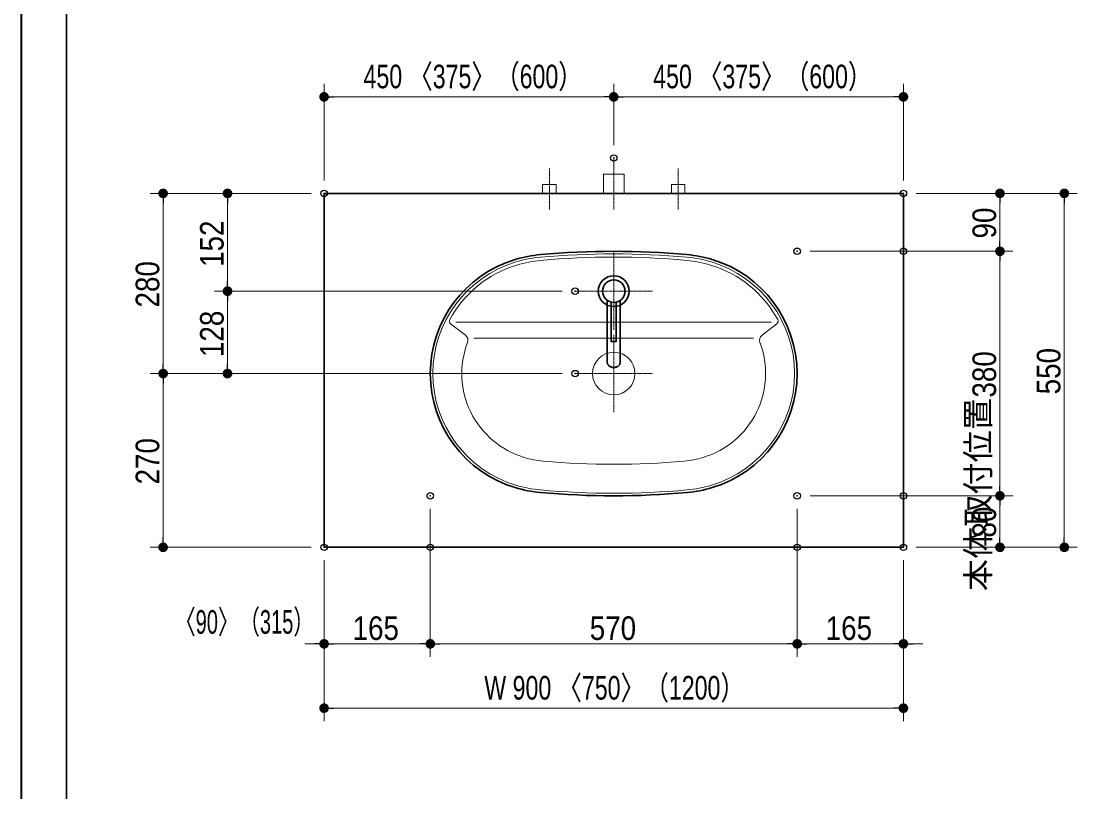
# Model space of a CAD drawing. Units: millimetres, scale not verified. Extents: x -6062 to 6062, y -3045 to 3045.
# Drawn here: x -5788 to -4114, y -799 to 397 of the extents above; entities that cross this region are included whole.
import ezdxf
from ezdxf.enums import TextEntityAlignment as Align

# ---------------------------------------------------------------- set-up
doc = ezdxf.new("R2010")
doc.units = ezdxf.units.MM
doc.header["$LTSCALE"] = 20
doc.header["$PDMODE"] = 32
doc.header["$PDSIZE"] = 10
doc.linetypes.add('USER3', pattern=[2.91, 1.76, -0.4, 0.35, -0.4])
for name, color, linetype, lineweight in [('0-0_1図面枠', 7, 'Continuous', 20), ('0-1_2寸法-1', 7, 'Continuous', 15), ('0-2_0', 7, 'Continuous', 25), ('0-4_2寸法-2', 7, 'Continuous', 15), ('0-7_5ボウル・キャビネット', 7, 'Continuous', 15), ('0-8_4給排水', 7, 'Continuous', 30)]:
    doc.layers.add(name, color=color, linetype=linetype, lineweight=lineweight)
doc.layers.add('0-3_Defpoints', color=7, linetype='Continuous')
doc.styles.add('ＭＳ Ｐゴシック', font='')
doc.styles.get('ＭＳ Ｐゴシック').set_extended_font_data('MS PGothic')

# ---------------------------------------------------------------- blocks, each defined once
blk = doc.blocks.new('グループ-2')
at = {"layer": '0-0_1図面枠', "lineweight": 35}
blk.add_lwpolyline([(-80000, 55400), (80000, 55400), (80000, -55400), (-80000, -55400)], close=True, dxfattribs=at)
blk = doc.blocks.new('図面枠')
at = {"layer": '0-0_1図面枠'}
blk.add_blockref('グループ-2', (0, 0), dxfattribs=at)
blk = doc.blocks.new('_Dot')
at = {"layer": '0-2_0'}
blk.add_line((-10, 0), (-20, 0), dxfattribs=at)
for points in [[(0, 0), (-10, 0), (-9.92, 1.25)], [(0, 0), (-9.92, -1.25), (-10, 0)], [(0, 0), (-9.92, 1.25), (-9.69, 2.49)], [(0, 0), (-9.69, -2.49), (-9.92, -1.25)], [(0, 0), (-9.69, 2.49), (-9.3, 3.68)], [(0, 0), (-9.3, -3.68), (-9.69, -2.49)], [(0, 0), (-9.3, 3.68), (-8.76, 4.82)], [(0, 0), (-8.76, -4.82), (-9.3, -3.68)], [(0, 0), (-8.76, 4.82), (-8.09, 5.88)], [(0, 0), (-8.09, -5.88), (-8.76, -4.82)], [(0, 0), (-8.09, 5.88), (-7.29, 6.85)], [(0, 0), (-7.29, -6.85), (-8.09, -5.88)], [(0, 0), (-7.29, 6.85), (-6.37, 7.71)], [(0, 0), (-6.37, -7.71), (-7.29, -6.85)], [(0, 0), (-6.37, 7.71), (-5.36, 8.44)], [(0, 0), (-5.36, -8.44), (-6.37, -7.71)], [(0, 0), (-5.36, 8.44), (-4.26, 9.05)], [(0, 0), (-4.26, -9.05), (-5.36, -8.44)], [(0, 0), (-4.26, 9.05), (-3.09, 9.51)], [(0, 0), (-3.09, -9.51), (-4.26, -9.05)], [(0, 0), (-3.09, 9.51), (-1.87, 9.82)], [(0, 0), (-1.87, -9.82), (-3.09, -9.51)], [(0, 0), (-1.87, 9.82), (-0.63, 9.98)], [(0, 0), (-0.63, -9.98), (-1.87, -9.82)], [(0, 0), (-0.63, 9.98), (0.63, 9.98)], [(0, 0), (0.63, -9.98), (-0.63, -9.98)], [(0, 0), (0.63, 9.98), (1.87, 9.82)], [(0, 0), (1.87, 9.82), (3.09, 9.51)], [(0, 0), (3.09, 9.51), (4.26, 9.05)], [(0, 0), (4.26, 9.05), (5.36, 8.44)], [(0, 0), (5.36, 8.44), (6.37, 7.71)], [(0, 0), (6.37, 7.71), (7.29, 6.85)], [(0, 0), (7.29, 6.85), (8.09, 5.88)], [(0, 0), (8.09, 5.88), (8.76, 4.82)], [(0, 0), (8.76, 4.82), (9.3, 3.68)], [(0, 0), (9.3, 3.68), (9.69, 2.49)], [(0, 0), (9.69, 2.49), (9.92, 1.25)], [(0, 0), (9.92, 1.25), (10, 0)], [(0, 0), (1.87, -9.82), (0.63, -9.98)], [(0, 0), (3.09, -9.51), (1.87, -9.82)], [(0, 0), (4.26, -9.05), (3.09, -9.51)], [(0, 0), (5.36, -8.44), (4.26, -9.05)], [(0, 0), (6.37, -7.71), (5.36, -8.44)], [(0, 0), (7.29, -6.85), (6.37, -7.71)], [(0, 0), (8.09, -5.88), (7.29, -6.85)], [(0, 0), (8.76, -4.82), (8.09, -5.88)], [(0, 0), (9.3, -3.68), (8.76, -4.82)], [(0, 0), (9.69, -2.49), (9.3, -3.68)], [(0, 0), (9.92, -1.25), (9.69, -2.49)], [(0, 0), (10, 0), (9.92, -1.25)]]:
    blk.add_solid(points, dxfattribs=at)
blk = doc.blocks.new('グループ-19')
at = {"layer": '0-7_5ボウル・キャビネット'}
for p, q in [((-66668.9, -1451.3), (-66208.3, -1807.4)), ((-56696.2, -1400), (-66503.8, -1400)), ((-56991.7, -1807.4), (-56531.1, -1451.3)), ((-57258.2, -1900), (-65941.8, -1900))]:
    blk.add_line(p, q, dxfattribs=at)
at = {"layer": '0-7_5ボウル・キャビネット', "lineweight": 30}
for centre, radius, start, end in [((-63514, -3287.4), 4000, 95.22931, 106.66186), ((-61600, -24200), 25000, 84.77069, 95.22931), ((-59686, -3287.4), 4000, 73.33814, 84.77069), ((-63600, -3000), 3700, 106.66186, 253.33814), ((-59600, -3000), 3700, 286.66186, 73.33814), ((-63514, -2712.6), 4000, 253.33814, 264.77069), ((-59686, -2712.6), 4000, 275.22931, 286.66186), ((-61600, 18200), 25000, 264.77069, 275.22931)]:
    blk.add_arc(centre, radius, start, end, dxfattribs=at)
at = {"layer": '0-7_5ボウル・キャビネット'}
for centre, radius, start, end in [((-61600, -24200), 24920, 84.77069, 95.22931), ((-63600, -3000), 3620, 106.66186, 253.33814), ((-63600, -3000), 3520, 106.66186, 151.57825), ((-63514, -3287.4), 3920, 95.22931, 106.66186), ((-63514, -3287.4), 3820, 95.22931, 106.66186), ((-61600, -24200), 24820, 84.77069, 95.22931), ((-59686, -3287.4), 3820, 73.33814, 84.77069), ((-59686, -3287.4), 3920, 73.33814, 84.77069), ((-59600, -3000), 3520, 28.42175, 73.33814), ((-59600, -3000), 3620, 286.66186, 73.33814), ((-66607.8, -1372.2), 100, 151.57825, 232.29181), ((-56592.2, -1372.2), 100, 307.70819, 28.42175), ((-66330.7, -1965.7), 200, 339.25408, 52.29181), ((-56869.3, -1965.7), 200, 127.70819, 200.74592), ((-63600, -3000), 2720, 159.25408, 253.33814), ((-59600, -3000), 2720, 286.66186, 20.74592), ((-63514, -2712.6), 3020, 253.33814, 264.77069), ((-59686, -2712.6), 3020, 275.22931, 286.66186), ((-61600, 18200), 24020, 264.77069, 275.22931), ((-63514, -2712.6), 3920, 253.33814, 264.77069), ((-61600, 18200), 24920, 264.77069, 275.22931), ((-59686, -2712.6), 3920, 275.22931, 286.66186)]:
    blk.add_arc(centre, radius, start, end, dxfattribs=at)
blk = doc.blocks.new('グループ-20')
at = {"layer": '0-7_5ボウル・キャビネット', "linetype": 'USER3'}
for p, q in [((-61600, -1800), (-61600, -4200)), ((-62800, -3000), (-60400, -3000))]:
    blk.add_line(p, q, dxfattribs=at)
at = {"layer": '0-7_5ボウル・キャビネット'}
blk.add_circle((-61600, -3000), 660, dxfattribs=at)
blk = doc.blocks.new('グループ-25')
at = {"layer": '0-8_4給排水', "linetype": 'USER3', "lineweight": 15}
blk.add_line((-61600, 2100), (-61600, 3700), dxfattribs=at)
at = {"layer": '0-8_4給排水', "lineweight": 15}
blk.add_lwpolyline([(-61920, 2600), (-61920, 3200), (-61280, 3200), (-61280, 2600)], dxfattribs=at)
blk = doc.blocks.new('止水栓_平面_W100')
at = {"layer": '0-8_4給排水', "linetype": 'USER3', "lineweight": 15}
for p, q in [((-2000, -500), (-2000, 780)), ((2000, -500), (2000, 780))]:
    blk.add_line(p, q, dxfattribs=at)
at = {"layer": '0-8_4給排水', "lineweight": 15}
for points in [[(-2210, 0), (-2210, 280), (-1790, 280), (-1790, 0)], [(1790, 0), (1790, 280), (2210, 280), (2210, 0)]]:
    blk.add_lwpolyline(points, dxfattribs=at)
blk = doc.blocks.new('グループ-32')
at = {"layer": '0-8_4給排水', "linetype": 'USER3', "lineweight": 15}
for p, q in [((-61600, 760), (-61600, -1640)), ((-62800, -440), (-60400, -440))]:
    blk.add_line(p, q, dxfattribs=at)
at = {"layer": '0-8_4給排水'}
for points in [[(-61800, -727.2), (-61800, -2657.1), (-61799.2, -2670.8), (-61796.7, -2685), (-61792.3, -2699.2), (-61786, -2713.5), (-61777.7, -2727.4), (-61767.4, -2740.9), (-61755.3, -2753.6), (-61741.4, -2765.4), (-61726.1, -2776), (-61709.4, -2785.3), (-61691.9, -2793.2), (-61673.6, -2799.5), (-61655, -2804.4), (-61636.4, -2807.7), (-61618, -2809.7), (-61600, -2810.3), (-61582, -2809.7), (-61563.6, -2807.7), (-61545, -2804.4), (-61526.4, -2799.5), (-61508.1, -2793.2), (-61490.6, -2785.3), (-61473.9, -2776), (-61458.6, -2765.4), (-61444.7, -2753.6), (-61432.6, -2740.9), (-61422.3, -2727.4), (-61414, -2713.5), (-61407.7, -2699.2), (-61403.3, -2685), (-61400.8, -2670.8), (-61400, -2657.1), (-61400, -727.2)], [(-61680, -780.7), (-61680, -2000), (-61520, -2000), (-61520, -780.7)]]:
    blk.add_lwpolyline(points, dxfattribs=at)
for radius in [480, 350]:
    blk.add_circle((-61600, -440), radius, dxfattribs=at)

msp = doc.modelspace()

# ---------------------------------------------------------------- linework, layer by layer
at = {"layer": '0-0_1図面枠', "lineweight": 30}
msp.add_line((-5717.5, 1750), (-5717.5, -2420), dxfattribs=at)
at = {"layer": '0-1_2寸法-1'}
for p, q in [((-5317.5, 150), (-5317.5, 300)), ((-4867.5, 205), (-4867.5, 300)), ((-4867.5, 205), (-4867.5, 300)), ((-4417.5, 150), (-4417.5, 300)), ((-4882.51, 280), (-5302.49, 280)), ((-4852.49, 280), (-4432.51, 280)), ((-5487.5, 130), (-5587.5, 130)), ((-5337.5, 130), (-5487.5, 130)), ((-4397.5, 130), (-4247.5, 130)), ((-4247.5, 130), (-4147.5, 130)), ((-5567.5, -134.99), (-5567.5, 114.99)), ((-5467.5, -6.99), (-5467.5, 114.99)), ((-4267.5, 55.01), (-4267.5, 114.99)), ((-4167.5, -404.99), (-4167.5, 114.99)), ((-4562.5, 40), (-4247.5, 40)), ((-4397.5, 40), (-4247.5, 40)), ((-4267.5, 24.99), (-4267.5, -324.99)), ((-4947.5, -22), (-5487.5, -22)), ((-4947.5, -22), (-5487.5, -22)), ((-5467.5, -37.01), (-5467.5, -134.99)), ((-5487.5, -150), (-5587.5, -150)), ((-5487.5, -150), (-5587.5, -150)), ((-4947.5, -150), (-5487.5, -150)), ((-5567.5, -165.01), (-5567.5, -404.99)), ((-4562.5, -340), (-4247.5, -340)), ((-4397.5, -340), (-4247.5, -340)), ((-5152.5, -360), (-5152.5, -590)), ((-4582.5, -360), (-4582.5, -590)), ((-4267.5, -404.99), (-4267.5, -355.01)), ((-5337.5, -420), (-5587.5, -420)), ((-4397.5, -420), (-4247.5, -420)), ((-4247.5, -420), (-4147.5, -420)), ((-5317.5, -440), (-5317.5, -590)), ((-5152.5, -440), (-5152.5, -590)), ((-4582.5, -440), (-4582.5, -590)), ((-4417.5, -440), (-4417.5, -590)), ((-5167.51, -570), (-5302.49, -570)), ((-4597.51, -570), (-5137.49, -570)), ((-4567.49, -570), (-4432.51, -570)), ((-5317.5, -590), (-5317.5, -690)), ((-4417.5, -590), (-4417.5, -690)), ((-4432.51, -670), (-5302.49, -670))]:
    msp.add_line(p, q, dxfattribs=at)
at = {"layer": '0-3_Defpoints'}
for p in [(-5317.5, 280), (-4417.5, 280), (-4867.5, 185), (-5567.5, 130), (-5467.5, 130), (-5317.5, 130), (-5317.5, 130), (-4417.5, 130), (-4417.5, 130), (-4267.5, 130), (-4267.5, 130), (-4167.5, 130), (-4582.5, 40), (-4417.5, 40), (-4927.5, -22), (-5467.5, -150), (-4927.5, -150), (-5152.5, -340), (-4582.5, -340), (-4582.5, -340), (-4417.5, -340), (-4267.5, -340), (-4267.5, -340), (-5567.5, -420), (-5317.5, -420), (-5317.5, -420), (-5152.5, -420), (-4582.5, -420), (-4417.5, -420), (-4267.5, -420), (-5317.5, -570), (-5317.5, -570), (-5152.5, -570), (-4417.5, -570), (-4417.5, -570), (-5317.5, -670)]:
    msp.add_point(p, dxfattribs=at)
at = {"layer": '0-4_2寸法-2'}
for p, q in [((-5317.5, -440), (-5317.5, -590)), ((-5152.5, -440), (-5152.5, -590)), ((-4582.5, -440), (-4582.5, -590)), ((-4417.5, -440), (-4417.5, -590)), ((-5332.51, -570), (-5347.51, -570)), ((-5152.5, -570), (-5317.5, -570)), ((-5137.49, -570), (-5122.49, -570)), ((-4597.51, -570), (-4612.51, -570)), ((-4582.5, -570), (-4417.5, -570)), ((-4402.49, -570), (-4387.49, -570))]:
    msp.add_line(p, q, dxfattribs=at)
at = {"layer": '0-7_5ボウル・キャビネット', "lineweight": 30}
msp.add_lwpolyline([(-5317.5, 130), (-4417.5, 130), (-4417.5, -420), (-5317.5, -420)], close=True, dxfattribs=at)

# ---------------------------------------------------------------- block references
at = {"layer": '0-0_1図面枠', "xscale": 0.05, "yscale": 0.05}
msp.add_blockref('図面枠', (-1787.5, 0), dxfattribs=at)
at = {"layer": '0-1_2寸法-1', "xscale": 0.7503418, "yscale": 0.7503418}
for p, rotation in [((-5317.5, 280), 180), ((-4867.5, 280), 180), ((-5567.5, 130), 90), ((-5467.5, 130), 90), ((-4267.5, 130), 90), ((-4167.5, 130), 90), ((-4267.5, 40), 270), ((-4267.5, 40), 90), ((-5467.5, -22), 270), ((-5467.5, -22), 90), ((-5567.5, -150), 270), ((-5567.5, -150), 90), ((-5467.5, -150), 270), ((-4267.5, -340), 270), ((-4267.5, -340), 90), ((-5567.5, -420), 270), ((-4267.5, -420), 270), ((-4167.5, -420), 270), ((-5317.5, -570), 180), ((-5152.5, -570), 180), ((-4582.5, -570), 180), ((-5317.5, -670), 180)]:
    msp.add_blockref('_Dot', p, dxfattribs=dict(at, rotation=rotation))
for p in [(-4867.5, 280), (-4417.5, 280), (-5152.5, -570), (-4582.5, -570), (-4417.5, -570), (-4417.5, -670)]:
    msp.add_blockref('_Dot', p, dxfattribs=at)
at = {"layer": '0-4_2寸法-2', "xscale": 0.7503418, "yscale": 0.7503418}
for p in [(-5317.5, -570), (-4582.5, -570)]:
    msp.add_blockref('_Dot', p, dxfattribs=at)
at = {"layer": '0-4_2寸法-2', "xscale": 0.7503418, "yscale": 0.7503418, "rotation": 180}
for p in [(-5152.5, -570), (-4417.5, -570)]:
    msp.add_blockref('_Dot', p, dxfattribs=at)
at = {"layer": '0-7_5ボウル・キャビネット', "xscale": 0.05, "yscale": 0.05}
for name in ['グループ-19', 'グループ-20']:
    msp.add_blockref(name, (-1787.5, 0), dxfattribs=at)
at = {"layer": '0-8_4給排水', "xscale": 0.05, "yscale": 0.05}
for name, p in [('グループ-25', (-1787.5, 0)), ('止水栓_平面_W100', (-4867.5, 130)), ('グループ-32', (-1787.5, 0))]:
    msp.add_blockref(name, p, dxfattribs=at)

# ---------------------------------------------------------------- texts
at = {"layer": '0-1_2寸法-1', "style": 'ＭＳ Ｐゴシック'}
for s, height, width, p in [('450 〈375〉（600）', 36.66, 0.75, (-5256.19, 282.35)), ('450 〈375〉（600）', 36.66, 0.75, (-4806.19, 282.35)), ('165', 36.66, 0.9, (-5273.22, -574.96)), ('570', 36.66, 0.9, (-4904.78, -574.96)), ('165', 36.66, 0.9, (-4538.22, -574.96)), ('W 900 〈750〉（1200）', 36.69, 0.75, (-5068.55, -667.65))]:
    msp.add_text(s, height=height, dxfattribs=dict(at, width=width)).set_placement(p, align=Align.BOTTOM_LEFT)
at = {"layer": '0-1_2寸法-1', "style": 'ＭＳ Ｐゴシック', "width": 0.9}
for s, p in [('90', (-4262.54, 59.92)), ('152', (-5462.54, 15.78)), ('280', (-5562.54, -47.28)), ('128', (-5462.54, -124.33)), ('380', (-4262.54, -187.28)), ('550', (-4162.54, -182.28)), ('270', (-5562.54, -322.28)), ('80', (-4262.54, -404.88))]:
    msp.add_text(s, height=36.66, rotation=90, dxfattribs=at).set_placement(p, align=Align.BOTTOM_LEFT)
at = {"layer": '0-4_2寸法-2', "style": 'ＭＳ Ｐゴシック'}
msp.add_text('本体取付位置', height=36.66, rotation=90, dxfattribs=at).set_placement((-4272.19, -488.14), align=Align.BOTTOM_LEFT)
at = {"layer": '0-4_2寸法-2', "style": 'ＭＳ Ｐゴシック', "width": 0.65}
msp.add_text('〈90〉（315）', height=36.69, dxfattribs=at).set_placement((-5549.56, -565.31), align=Align.BOTTOM_LEFT)

doc.saveas('drawing.dxf')
